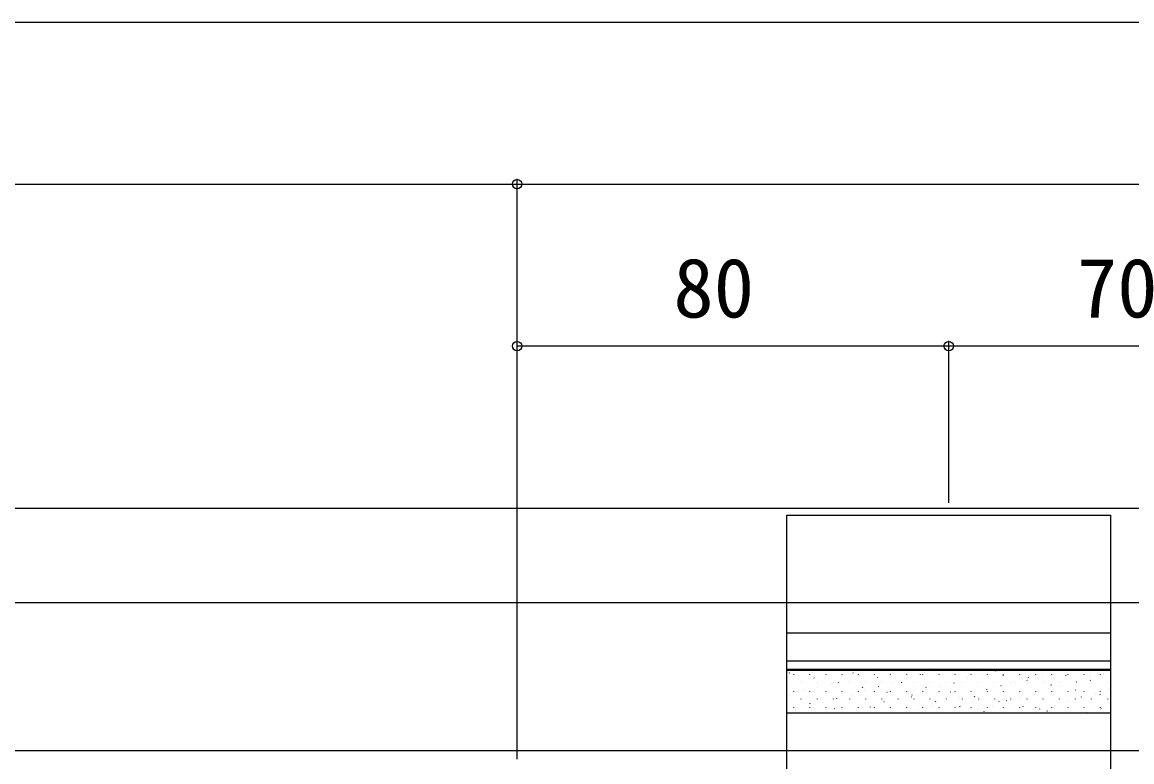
# Model space of a CAD drawing. Units: millimetres, scale not verified. Extents: x -875 to 875, y -1300 to 1292.
# Drawn here: x -31.7 to 173.9, y -347.9 to -210.8 of the extents above; entities that cross this region are included whole.
import ezdxf
from ezdxf.enums import TextEntityAlignment as Align

# ---------------------------------------------------------------- set-up
doc = ezdxf.new("R2010")
doc.units = ezdxf.units.MM
doc.header["$LTSCALE"] = 8
for name, color, linetype in [('0-3_YKK_12', 2, 'Continuous'), ('0-4_YKK_13', 4, 'Continuous'), ('0-5_YKK_D', 6, 'Continuous'), ('0-7_YSS_K', 3, 'Continuous')]:
    doc.layers.add(name, color=color, linetype=linetype)
doc.styles.add('ＭＳ ゴシック', font='')
doc.styles.get('ＭＳ ゴシック').set_extended_font_data('MS Gothic')

msp = doc.modelspace()

# ---------------------------------------------------------------- linework, layer by layer
at = {"layer": '0-3_YKK_12'}
for p, q in [((-290, -300.85), (200.152, -300.85)), ((705, -345.85), (-245, -345.85))]:
    msp.add_line(p, q, dxfattribs=at)
at = {"layer": '0-4_YKK_13'}
for p, q in [((110, -323.95), (170, -323.95)), ((110, -329.147), (170, -329.147)), ((110, -330.674), (170, -330.674)), ((110, -338.835), (110, -330.674)), ((110, -330.861), (170, -330.861)), ((137.385, -331.116), (137.382, -331.107)), ((145.56, -331.051), (145.505, -330.967)), ((148.722, -331.04), (148.718, -331.03)), ((157.29, -331.015), (157.234, -330.932)), ((160.058, -330.963), (160.055, -330.953)), ((110.575, -331.467), (110.52, -331.384)), ((111.299, -331.759), (111.299, -331.709)), ((112.083, -331.868), (112.079, -331.859)), ((112.674, -333.184), (112.674, -333.134)), ((114.289, -331.759), (114.289, -331.709)), ((114.712, -331.269), (114.708, -331.26)), ((115.079, -332.352), (115.023, -332.268)), ((115.664, -333.184), (115.664, -333.134)), ((117.279, -331.759), (117.279, -331.709)), ((118.654, -333.184), (118.654, -333.134)), ((119.582, -333.236), (119.527, -333.153)), ((120.269, -331.759), (120.269, -331.709)), ((120.807, -332.438), (120.804, -332.428)), ((121.644, -333.184), (121.644, -333.134)), ((122.305, -331.431), (122.25, -331.348)), ((123.259, -331.759), (123.259, -331.709)), ((123.419, -331.792), (123.416, -331.782)), ((124.634, -333.184), (124.634, -333.134)), ((126.048, -331.193), (126.045, -331.183)), ((126.249, -331.759), (126.249, -331.709)), ((126.808, -332.316), (126.753, -332.232)), ((127.624, -333.184), (127.624, -333.134)), ((129.239, -331.759), (129.239, -331.709)), ((130.614, -333.184), (130.614, -333.134)), ((131.311, -333.2), (131.256, -333.117)), ((132.144, -332.361), (132.141, -332.352)), ((132.229, -331.759), (132.229, -331.709)), ((133.604, -333.184), (133.604, -333.134)), ((134.756, -331.715), (134.753, -331.706)), ((135.219, -331.759), (135.219, -331.709)), ((136.594, -333.184), (136.594, -333.134)), ((138.209, -331.759), (138.209, -331.709)), ((139.584, -333.184), (139.584, -333.134)), ((141.199, -331.759), (141.199, -331.709)), ((142.574, -333.184), (142.574, -333.134)), ((143.481, -332.284), (143.477, -332.275)), ((144.189, -331.759), (144.189, -331.709)), ((145.564, -333.184), (145.564, -333.134)), ((146.093, -331.638), (146.089, -331.629)), ((147.179, -331.759), (147.179, -331.709)), ((148.554, -333.184), (148.554, -333.134)), ((150.063, -331.935), (150.008, -331.852)), ((150.169, -331.759), (150.169, -331.709)), ((151.544, -333.184), (151.544, -333.134)), ((152.322, -333.184), (152.319, -333.174)), ((153.159, -331.759), (153.159, -331.709)), ((154.566, -332.82), (154.511, -332.736)), ((154.534, -333.184), (154.534, -333.134)), ((154.817, -332.208), (154.814, -332.198)), ((156.149, -331.759), (156.149, -331.709)), ((157.429, -331.562), (157.426, -331.552)), ((157.524, -333.184), (157.524, -333.134)), ((159.139, -331.759), (159.139, -331.709)), ((160.514, -333.184), (160.514, -333.134)), ((161.793, -331.899), (161.738, -331.816)), ((162.129, -331.759), (162.129, -331.709)), ((163.504, -333.184), (163.504, -333.134)), ((163.659, -333.107), (163.655, -333.098)), ((165.119, -331.759), (165.119, -331.709)), ((166.154, -332.131), (166.151, -332.122)), ((166.296, -332.784), (166.241, -332.7)), ((166.494, -333.184), (166.494, -333.134)), ((168.109, -331.759), (168.109, -331.709)), ((168.766, -331.485), (168.763, -331.476)), ((169.484, -333.184), (169.484, -333.134)), ((111.299, -334.799), (111.299, -334.749)), ((113.071, -334.659), (113.067, -334.649)), ((114.289, -334.799), (114.289, -334.749)), ((115.683, -334.013), (115.68, -334.003)), ((117.279, -334.799), (117.279, -334.749)), ((118.312, -333.414), (118.309, -333.404)), ((120.269, -334.799), (120.269, -334.749)), ((123.259, -334.799), (123.259, -334.749)), ((124.085, -334.121), (124.03, -334.037)), ((124.407, -334.582), (124.404, -334.573)), ((126.249, -334.799), (126.249, -334.749)), ((127.02, -333.936), (127.016, -333.926)), ((128.588, -335.005), (128.533, -334.922)), ((129.239, -334.799), (129.239, -334.749)), ((129.649, -333.337), (129.645, -333.328)), ((132.229, -334.799), (132.229, -334.749)), ((135.219, -334.799), (135.219, -334.749)), ((135.744, -334.505), (135.741, -334.496)), ((135.815, -334.085), (135.759, -334.001)), ((138.209, -334.799), (138.209, -334.749)), ((138.356, -333.859), (138.353, -333.85)), ((140.318, -334.969), (140.263, -334.886)), ((140.985, -333.26), (140.982, -333.251)), ((141.199, -334.799), (141.199, -334.749)), ((144.189, -334.799), (144.189, -334.749)), ((147.081, -334.429), (147.077, -334.419)), ((147.179, -334.799), (147.179, -334.749)), ((149.693, -333.783), (149.69, -333.773)), ((150.169, -334.799), (150.169, -334.749)), ((153.159, -334.799), (153.159, -334.749)), ((156.149, -334.799), (156.149, -334.749)), ((158.417, -334.352), (158.414, -334.343)), ((159.07, -333.704), (159.014, -333.621)), ((159.139, -334.799), (159.139, -334.749)), ((161.03, -333.706), (161.026, -333.697)), ((162.129, -334.799), (162.129, -334.749)), ((163.573, -334.589), (163.518, -334.505)), ((165.119, -334.799), (165.119, -334.749)), ((168.109, -334.799), (168.109, -334.749)), ((169.754, -334.275), (169.751, -334.266)), ((110.575, -335.635), (110.572, -335.625)), ((112.674, -336.224), (112.674, -336.174)), ((114.34, -337.154), (114.284, -337.071)), ((115.664, -336.224), (115.664, -336.174)), ((116.671, -336.803), (116.668, -336.793)), ((118.654, -336.224), (118.654, -336.174)), ((119.283, -336.157), (119.28, -336.147)), ((121.644, -336.224), (121.644, -336.174)), ((121.912, -335.558), (121.909, -335.548)), ((124.634, -336.224), (124.634, -336.174)), ((127.624, -336.224), (127.624, -336.174)), ((128.008, -336.726), (128.004, -336.717)), ((130.614, -336.224), (130.614, -336.174)), ((130.62, -336.08), (130.617, -336.071)), ((133.091, -335.89), (133.036, -335.806)), ((133.249, -335.481), (133.245, -335.472)), ((133.604, -336.224), (133.604, -336.174)), ((136.594, -336.224), (136.594, -336.174)), ((137.595, -336.774), (137.539, -336.691)), ((139.344, -336.649), (139.341, -336.64)), ((139.584, -336.224), (139.584, -336.174)), ((141.957, -336.003), (141.953, -335.994)), ((142.574, -336.224), (142.574, -336.174)), ((144.585, -335.405), (144.582, -335.395)), ((144.821, -335.854), (144.766, -335.77)), ((145.564, -336.224), (145.564, -336.174)), ((148.554, -336.224), (148.554, -336.174)), ((149.324, -336.738), (149.269, -336.655)), ((150.681, -336.573), (150.678, -336.563)), ((151.544, -336.224), (151.544, -336.174)), ((153.293, -335.927), (153.29, -335.917)), ((154.534, -336.224), (154.534, -336.174)), ((155.922, -335.328), (155.919, -335.318)), ((157.524, -336.224), (157.524, -336.174)), ((160.514, -336.224), (160.514, -336.174)), ((162.018, -336.496), (162.014, -336.487)), ((163.504, -336.224), (163.504, -336.174)), ((164.63, -335.85), (164.627, -335.841)), ((166.494, -336.224), (166.494, -336.174)), ((167.259, -335.251), (167.255, -335.242)), ((168.076, -335.473), (168.021, -335.39)), ((169.484, -336.224), (169.484, -336.174)), ((111.299, -337.839), (111.299, -337.789)), ((111.547, -338.378), (111.543, -338.368)), ((114.176, -337.779), (114.172, -337.769)), ((114.289, -337.839), (114.289, -337.789)), ((117.279, -337.839), (117.279, -337.789)), ((118.843, -338.039), (118.788, -337.955)), ((120.269, -337.839), (120.269, -337.789)), ((122.883, -338.301), (122.88, -338.292)), ((123.259, -337.839), (123.259, -337.789)), ((125.512, -337.702), (125.509, -337.693)), ((126.249, -337.839), (126.249, -337.789)), ((129.239, -337.839), (129.239, -337.789)), ((132.229, -337.839), (132.229, -337.789)), ((134.22, -338.224), (134.217, -338.215)), ((135.219, -337.839), (135.219, -337.789)), ((136.849, -337.625), (136.846, -337.616)), ((138.209, -337.839), (138.209, -337.789)), ((141.199, -337.839), (141.199, -337.789)), ((142.098, -337.658), (142.043, -337.575)), ((142.945, -338.794), (142.941, -338.784)), ((144.189, -337.839), (144.189, -337.789)), ((145.557, -338.148), (145.553, -338.138)), ((146.601, -338.543), (146.546, -338.459)), ((147.179, -337.839), (147.179, -337.789)), ((148.186, -337.549), (148.182, -337.539)), ((150.169, -337.839), (150.169, -337.789)), ((153.159, -337.839), (153.159, -337.789)), ((153.827, -337.622), (153.772, -337.539)), ((154.281, -338.717), (154.278, -338.708)), ((156.149, -337.839), (156.149, -337.789)), ((156.893, -338.071), (156.89, -338.062)), ((158.331, -338.507), (158.275, -338.423)), ((159.139, -337.839), (159.139, -337.789)), ((159.522, -337.472), (159.519, -337.463)), ((162.129, -337.839), (162.129, -337.789)), ((165.119, -337.839), (165.119, -337.789)), ((165.618, -338.64), (165.615, -338.631)), ((168.109, -337.839), (168.109, -337.789)), ((168.23, -337.994), (168.227, -337.985))]:
    msp.add_line(p, q, dxfattribs=at)
msp.add_lwpolyline([(170, -302.15), (170, -499.55), (110, -499.55), (110, -302.15)], close=True, dxfattribs=at)
msp.add_lwpolyline([(170, -330.674), (170, -338.835), (110, -338.835)], dxfattribs=at)
at = {"layer": '0-5_YKK_D'}
for p, q in [((-176, -210.85), (831.228, -210.85)), ((60, -347.35), (60, -239.85)), ((60, -347.35), (60, -239.85)), ((-190, -240.85), (60, -240.85)), ((60, -240.85), (410, -240.85)), ((60, -347.35), (60, -269.85)), ((140, -270.85), (60, -270.85)), ((140, -299.85), (140, -269.85)), ((140, -299.85), (140, -269.85)), ((210, -270.85), (140, -270.85))]:
    msp.add_line(p, q, dxfattribs=at)
for centre in [(60, -240.85), (60, -240.85), (60, -270.85), (140, -270.85), (140, -270.85)]:
    msp.add_circle(centre, 0.875, dxfattribs=at)
at = {"layer": '0-7_YSS_K'}
msp.add_line((-272.5, -318.35), (831.228, -318.35), dxfattribs=at)

# ---------------------------------------------------------------- texts
at = {"layer": '0-5_YKK_D', "style": 'ＭＳ ゴシック'}
for s, p in [('80', (88.963, -268.85)), ('70', (163.75, -268.85))]:
    msp.add_text(s, height=11, dxfattribs=at).set_placement(p, align=Align.BOTTOM_LEFT)

doc.saveas('drawing.dxf')
